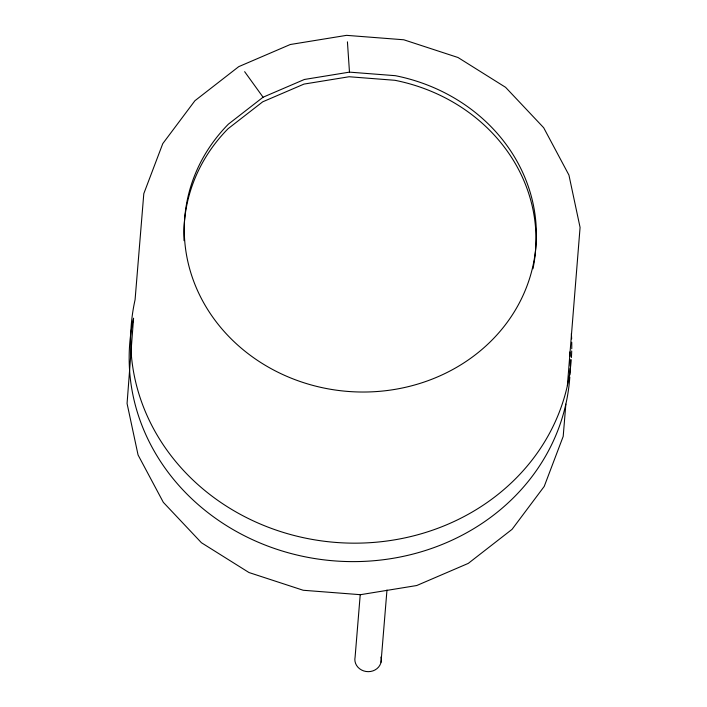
<?xml version="1.0" encoding="UTF-8"?>
<svg xmlns="http://www.w3.org/2000/svg" width="707" height="707" viewBox="0 0 707 707"><rect width="100%" height="100%" fill="white"/><g stroke="black" fill="none" stroke-linecap="round" stroke-linejoin="round"><path stroke-width="1.06" d="M360.225 594.693L355.1 657.059A13.239 12.019 4.7 0 0 368.312 671.659A13.239 12.019 4.7 0 0 380.932 657.006M381.038 662.212L386.976 590.009M565.856 404.112L563.196 436.396L544.222 486.425L512.08 529.322L468.273 563.391L416.732 585.529L360.446 594.693L303.223 590.265L248.988 572.537L201.424 542.729L163.317 502.315L138.068 454.981L127.066 403.511L133.561 318.185A220.681 200.328 4.7 0 0 320.686 559.431A220.681 200.328 4.7 0 0 569.807 377.087M567.368 385.66L580.076 227.424L568.932 175.062L543.683 127.728L505.576 87.314L458.012 57.506L403.777 39.778L346.554 35.35L290.268 44.514L238.727 66.652L194.92 100.721L162.778 143.618L143.804 193.647L135.081 299.733A220.681 200.328 4.7 0 0 321.605 540.899A220.681 200.328 4.7 0 0 571.247 359.73M263.075 97.213L228.405 124.14A176.158 159.915 4.7 0 0 268.421 367.154A176.158 159.915 4.7 0 0 524.17 292.91A176.158 159.915 4.7 0 0 395.328 75.684L349.479 72.132L304.372 79.476L263.075 97.213L244.64 71.672M347.429 41.837L349.479 72.132M571.353 333.518A220.681 200.328 4.7 0 1 571.645 338.936M571.733 342.206A220.681 200.328 4.7 0 1 571.751 348.772M571.698 350.964A220.681 200.328 4.7 0 1 571.397 357.539M184.041 240.663A176.158 159.915 4.7 0 1 228.025 128.754L262.695 101.826L303.992 84.089L349.099 76.745L394.948 80.298A176.158 159.915 4.7 0 1 532.954 268.766M569.833 351.971A220.681 200.328 4.7 0 1 570.081 356.301M570.196 359.563A220.681 200.328 4.7 0 1 570.249 366.12M570.213 368.312A220.681 200.328 4.7 0 1 569.948 374.896"/></g></svg>
